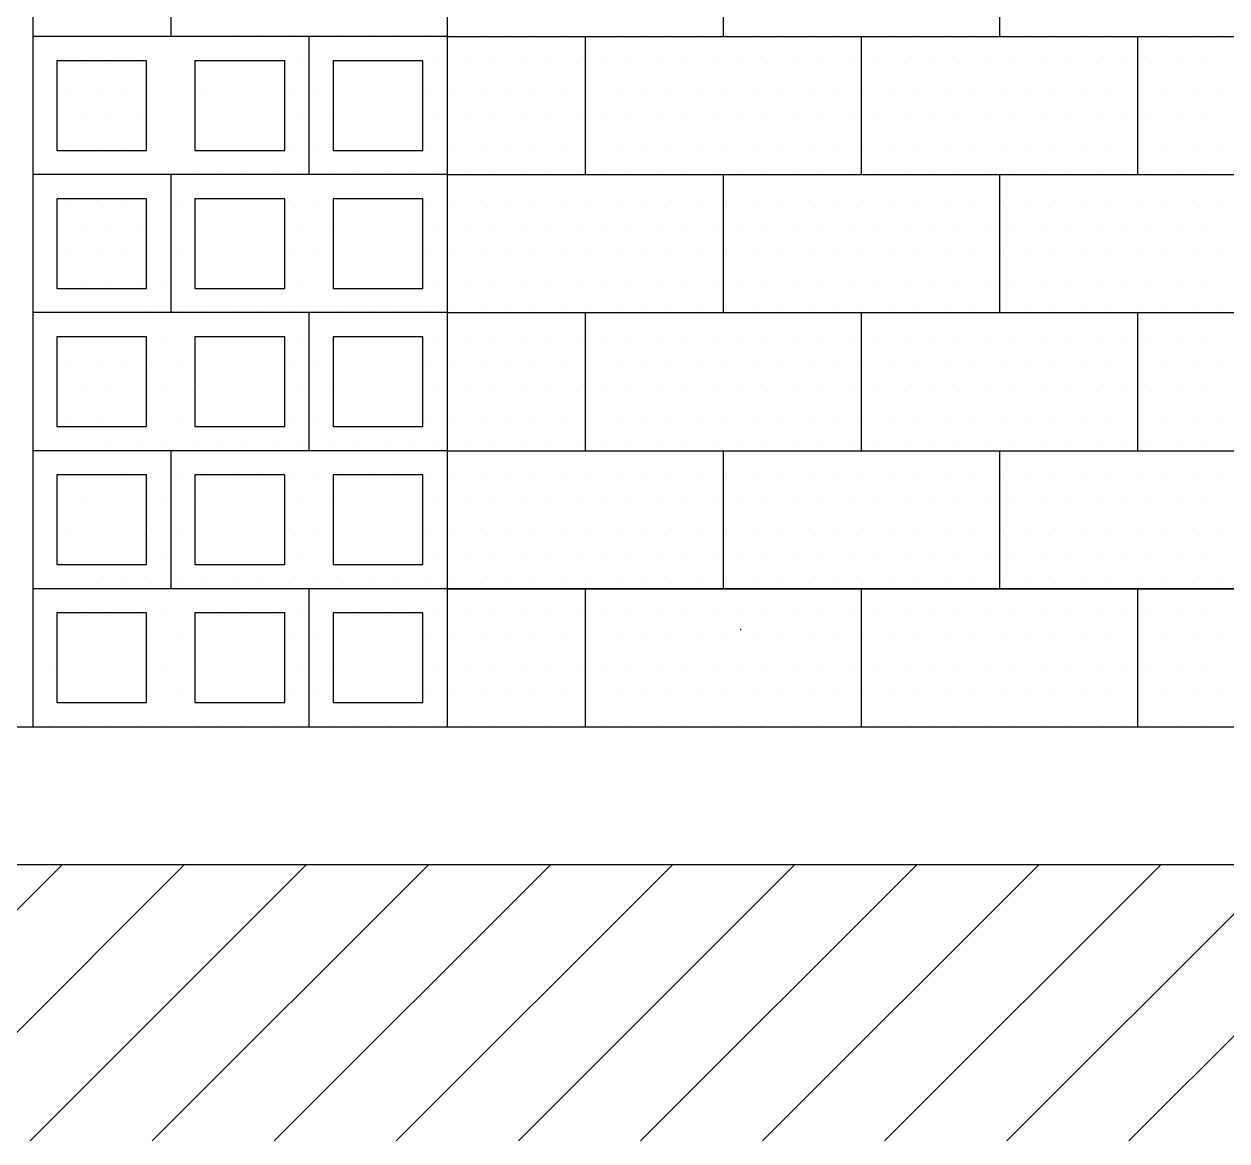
# Model space of a CAD drawing. Header units: metres. Extents: x 60.2 to 106, y 8.7 to 62.9.
# Drawn here: x 77.119 to 78.861, y 59.307 to 60.925 of the extents above; entities that cross this region are included whole.
import ezdxf

# ---------------------------------------------------------------- set-up
doc = ezdxf.new("R2010")
doc.units = ezdxf.units.M
doc.header["$LTSCALE"] = 5
doc.header["$MEASUREMENT"] = 0
doc.layers.get('0').update_dxf_attribs({"color": 30})
for name, color, linetype, lineweight in [('A-ANNO-NOTE', 7, 'Continuous', 35), ('A-ANNO-SCRN', 30, 'Continuous', 9), ('A-ELEV-MBE1', 7, 'Continuous', 25), ('A-ELEV-PATT', 8, 'Continuous', 18), ('A-WALL-FULL-EXTR', 7, 'Continuous', 35)]:
    doc.layers.add(name, color=color, linetype=linetype, lineweight=lineweight)

# ---------------------------------------------------------------- blocks, each defined once
blk = doc.blocks.new('_Open90')
at = {"color": 0, "linetype": 'ByBlock', "lineweight": -2}
for p, q in [((0, 0), (-1, 0)), ((-0.5, 0.5), (0, 0)), ((0, 0), (-0.5, -0.5))]:
    blk.add_line(p, q, dxfattribs=at)

msp = doc.modelspace()

# ---------------------------------------------------------------- hatches: boundary and pattern name
at = {"layer": 'A-ANNO-SCRN'}
h = msp.add_hatch(dxfattribs=at)
h.set_pattern_fill('ANSI31', color=0)
h.set_pattern_definition([(45, (-23.21072, 10.23377), (-0.08838835, 0.08838835), [])])
h.paths.add_polyline_path([(84.6811, 59.3066), (84.6811, 59.7066), (70.9311, 59.7066), (70.9311, 59.3066)])

# ---------------------------------------------------------------- linework, layer by layer
at = {"layer": 'A-ELEV-MBE1'}
for p, q in [((77.1311, 62.1066), (77.1311, 59.9066)), ((77.7311, 62.1066), (77.7311, 59.9066)), ((77.3311, 61.1066), (77.3311, 60.9066)), ((78.1311, 61.1066), (78.1311, 60.9066)), ((78.5311, 61.1066), (78.5311, 60.9066)), ((77.7311, 60.9066), (77.1311, 60.9066)), ((77.5311, 60.9066), (77.5311, 60.7066)), ((77.7311, 60.9066), (80.5969, 60.9066)), ((77.9311, 60.9066), (77.9311, 60.7066)), ((78.3311, 60.9066), (78.3311, 60.7066)), ((78.7311, 60.9066), (78.7311, 60.7066)), ((77.2961, 60.8716), (77.1661, 60.8716)), ((77.1661, 60.8716), (77.1661, 60.7416)), ((77.2961, 60.7416), (77.2961, 60.8716)), ((77.4961, 60.8716), (77.3661, 60.8716)), ((77.3661, 60.8716), (77.3661, 60.7416)), ((77.4961, 60.7416), (77.4961, 60.8716)), ((77.6961, 60.8716), (77.5661, 60.8716)), ((77.5661, 60.8716), (77.5661, 60.7416)), ((77.6961, 60.7416), (77.6961, 60.8716)), ((77.1661, 60.7416), (77.2961, 60.7416)), ((77.3661, 60.7416), (77.4961, 60.7416)), ((77.5661, 60.7416), (77.6961, 60.7416)), ((77.7311, 60.7066), (77.1311, 60.7066)), ((77.3311, 60.7066), (77.3311, 60.5066)), ((77.7311, 60.7066), (80.5981, 60.7066)), ((78.1311, 60.7066), (78.1311, 60.5066)), ((78.5311, 60.7066), (78.5311, 60.5066)), ((77.2961, 60.6716), (77.1661, 60.6716)), ((77.1661, 60.6716), (77.1661, 60.5416)), ((77.2961, 60.5416), (77.2961, 60.6716)), ((77.4961, 60.6716), (77.3661, 60.6716)), ((77.3661, 60.6716), (77.3661, 60.5416)), ((77.4961, 60.5416), (77.4961, 60.6716)), ((77.6961, 60.6716), (77.5661, 60.6716)), ((77.5661, 60.6716), (77.5661, 60.5416)), ((77.6961, 60.5416), (77.6961, 60.6716)), ((77.1661, 60.5416), (77.2961, 60.5416)), ((77.3661, 60.5416), (77.4961, 60.5416)), ((77.5661, 60.5416), (77.6961, 60.5416)), ((77.7311, 60.5066), (77.1311, 60.5066)), ((77.5311, 60.5066), (77.5311, 60.3066)), ((77.7311, 60.5066), (80.5981, 60.5066)), ((77.9311, 60.5066), (77.9311, 60.3066)), ((78.3311, 60.5066), (78.3311, 60.3066)), ((78.7311, 60.5066), (78.7311, 60.3066)), ((77.2961, 60.4716), (77.1661, 60.4716)), ((77.1661, 60.4716), (77.1661, 60.3416)), ((77.2961, 60.3416), (77.2961, 60.4716)), ((77.4961, 60.4716), (77.3661, 60.4716)), ((77.3661, 60.4716), (77.3661, 60.3416)), ((77.4961, 60.3416), (77.4961, 60.4716)), ((77.6961, 60.4716), (77.5661, 60.4716)), ((77.5661, 60.4716), (77.5661, 60.3416)), ((77.6961, 60.3416), (77.6961, 60.4716)), ((77.1661, 60.3416), (77.2961, 60.3416)), ((77.3661, 60.3416), (77.4961, 60.3416)), ((77.5661, 60.3416), (77.6961, 60.3416)), ((77.7311, 60.3066), (77.1311, 60.3066)), ((77.3311, 60.3066), (77.3311, 60.1066)), ((77.7311, 60.3066), (80.5981, 60.3066)), ((78.1311, 60.3066), (78.1311, 60.1066)), ((78.5311, 60.3066), (78.5311, 60.1066)), ((77.2961, 60.2716), (77.1661, 60.2716)), ((77.1661, 60.2716), (77.1661, 60.1416)), ((77.2961, 60.1416), (77.2961, 60.2716)), ((77.4961, 60.2716), (77.3661, 60.2716)), ((77.3661, 60.2716), (77.3661, 60.1416)), ((77.4961, 60.1416), (77.4961, 60.2716)), ((77.6961, 60.2716), (77.5661, 60.2716)), ((77.5661, 60.2716), (77.5661, 60.1416)), ((77.6961, 60.1416), (77.6961, 60.2716)), ((77.1661, 60.1416), (77.2961, 60.1416)), ((77.3661, 60.1416), (77.4961, 60.1416)), ((77.5661, 60.1416), (77.6961, 60.1416)), ((77.7311, 60.1066), (77.1311, 60.1066)), ((77.5311, 60.1066), (77.5311, 59.9066)), ((77.9311, 60.1066), (77.9311, 59.9066)), ((78.3311, 60.1066), (78.3311, 59.9066)), ((78.7311, 60.1066), (78.7311, 59.9066)), ((77.2961, 60.0716), (77.1661, 60.0716)), ((77.1661, 60.0716), (77.1661, 59.9416)), ((77.2961, 59.9416), (77.2961, 60.0716)), ((77.4961, 60.0716), (77.3661, 60.0716)), ((77.3661, 60.0716), (77.3661, 59.9416)), ((77.4961, 59.9416), (77.4961, 60.0716)), ((77.6961, 60.0716), (77.5661, 60.0716)), ((77.5661, 60.0716), (77.5661, 59.9416)), ((77.6961, 59.9416), (77.6961, 60.0716)), ((77.1661, 59.9416), (77.2961, 59.9416)), ((77.3661, 59.9416), (77.4961, 59.9416)), ((77.5661, 59.9416), (77.6961, 59.9416)), ((72.9311, 59.9066), (79.3311, 59.9066)), ((84.6811, 59.7066), (70.9311, 59.7066))]:
    msp.add_line(p, q, dxfattribs=at)
at = {"layer": 'A-ELEV-PATT', "linetype": 'Continuous'}
for p, q in [((77.4219, 60.9079), (77.4219, 60.9079)), ((77.4616, 60.9079), (77.4616, 60.9079)), ((77.5013, 60.9079), (77.5013, 60.9079)), ((77.5409, 60.9079), (77.5409, 60.9079)), ((77.5806, 60.9079), (77.5806, 60.9079)), ((77.6203, 60.9079), (77.6203, 60.9079)), ((77.66, 60.9079), (77.66, 60.9079)), ((77.6997, 60.9079), (77.6997, 60.9079)), ((77.7394, 60.9079), (77.7394, 60.9079)), ((77.7791, 60.9079), (77.7791, 60.9079)), ((77.8188, 60.9079), (77.8188, 60.9079)), ((77.8584, 60.9079), (77.8584, 60.9079)), ((77.8981, 60.9079), (77.8981, 60.9079)), ((77.9378, 60.9079), (77.9378, 60.9079)), ((77.9775, 60.9079), (77.9775, 60.9079)), ((78.0172, 60.9079), (78.0172, 60.9079)), ((78.0569, 60.9079), (78.0569, 60.9079)), ((78.0966, 60.9079), (78.0966, 60.9079)), ((78.1363, 60.9079), (78.1363, 60.9079)), ((78.1759, 60.9079), (78.1759, 60.9079)), ((78.2156, 60.9079), (78.2156, 60.9079)), ((78.2553, 60.9079), (78.2553, 60.9079)), ((78.295, 60.9079), (78.295, 60.9079)), ((78.3347, 60.9079), (78.3347, 60.9079)), ((78.3744, 60.9079), (78.3744, 60.9079)), ((78.4141, 60.9079), (78.4141, 60.9079)), ((78.4538, 60.9079), (78.4538, 60.9079)), ((78.4934, 60.9079), (78.4934, 60.9079)), ((78.5331, 60.9079), (78.5331, 60.9079)), ((78.5728, 60.9079), (78.5728, 60.9079)), ((78.6125, 60.9079), (78.6125, 60.9079)), ((78.6522, 60.9079), (78.6522, 60.9079)), ((78.6919, 60.9079), (78.6919, 60.9079)), ((78.7316, 60.9079), (78.7316, 60.9079)), ((78.7713, 60.9079), (78.7713, 60.9079)), ((78.8109, 60.9079), (78.8109, 60.9079)), ((78.8506, 60.9079), (78.8506, 60.9079)), ((77.2036, 60.8682), (77.2036, 60.8682)), ((77.2433, 60.8682), (77.2433, 60.8682)), ((77.283, 60.8682), (77.283, 60.8682)), ((77.5211, 60.8682), (77.5211, 60.8682)), ((77.5608, 60.8682), (77.5608, 60.8682)), ((77.7195, 60.8682), (77.7195, 60.8682)), ((77.7592, 60.8682), (77.7592, 60.8682)), ((77.7989, 60.8682), (77.7989, 60.8682)), ((77.8386, 60.8682), (77.8386, 60.8682)), ((77.8783, 60.8682), (77.8783, 60.8682)), ((77.918, 60.8682), (77.918, 60.8682)), ((77.9577, 60.8682), (77.9577, 60.8682)), ((77.9974, 60.8682), (77.9974, 60.8682)), ((78.037, 60.8682), (78.037, 60.8682)), ((78.0767, 60.8682), (78.0767, 60.8682)), ((78.1164, 60.8682), (78.1164, 60.8682)), ((78.1561, 60.8682), (78.1561, 60.8682)), ((78.1958, 60.8682), (78.1958, 60.8682)), ((78.2355, 60.8682), (78.2355, 60.8682)), ((78.2752, 60.8682), (78.2752, 60.8682)), ((78.3149, 60.8682), (78.3149, 60.8682)), ((78.3545, 60.8682), (78.3545, 60.8682)), ((78.3942, 60.8682), (78.3942, 60.8682)), ((78.4339, 60.8682), (78.4339, 60.8682)), ((78.4736, 60.8682), (78.4736, 60.8682)), ((78.5133, 60.8682), (78.5133, 60.8682)), ((78.553, 60.8682), (78.553, 60.8682)), ((78.5927, 60.8682), (78.5927, 60.8682)), ((78.6324, 60.8682), (78.6324, 60.8682)), ((78.672, 60.8682), (78.672, 60.8682)), ((78.7117, 60.8682), (78.7117, 60.8682)), ((78.7514, 60.8682), (78.7514, 60.8682)), ((78.7911, 60.8682), (78.7911, 60.8682)), ((78.8308, 60.8682), (78.8308, 60.8682)), ((77.1838, 60.8285), (77.1838, 60.8285)), ((77.2234, 60.8285), (77.2234, 60.8285)), ((77.2631, 60.8285), (77.2631, 60.8285)), ((77.3822, 60.8285), (77.3822, 60.8285)), ((77.5013, 60.8285), (77.5013, 60.8285)), ((77.5409, 60.8285), (77.5409, 60.8285)), ((77.6997, 60.8285), (77.6997, 60.8285)), ((77.7394, 60.8285), (77.7394, 60.8285)), ((77.7791, 60.8285), (77.7791, 60.8285)), ((77.8188, 60.8285), (77.8188, 60.8285)), ((77.8584, 60.8285), (77.8584, 60.8285)), ((77.8981, 60.8285), (77.8981, 60.8285)), ((77.9378, 60.8285), (77.9378, 60.8285)), ((77.9775, 60.8285), (77.9775, 60.8285)), ((78.0172, 60.8285), (78.0172, 60.8285)), ((78.0569, 60.8285), (78.0569, 60.8285)), ((78.0966, 60.8285), (78.0966, 60.8285)), ((78.1363, 60.8285), (78.1363, 60.8285)), ((78.1759, 60.8285), (78.1759, 60.8285)), ((78.2156, 60.8285), (78.2156, 60.8285)), ((78.2553, 60.8285), (78.2553, 60.8285)), ((78.295, 60.8285), (78.295, 60.8285)), ((78.3347, 60.8285), (78.3347, 60.8285)), ((78.3744, 60.8285), (78.3744, 60.8285)), ((78.4141, 60.8285), (78.4141, 60.8285)), ((78.4538, 60.8285), (78.4538, 60.8285)), ((78.4934, 60.8285), (78.4934, 60.8285)), ((78.5331, 60.8285), (78.5331, 60.8285)), ((78.5728, 60.8285), (78.5728, 60.8285)), ((78.6125, 60.8285), (78.6125, 60.8285)), ((78.6522, 60.8285), (78.6522, 60.8285)), ((78.6919, 60.8285), (78.6919, 60.8285)), ((78.7316, 60.8285), (78.7316, 60.8285)), ((78.7713, 60.8285), (78.7713, 60.8285)), ((78.8109, 60.8285), (78.8109, 60.8285)), ((78.8506, 60.8285), (78.8506, 60.8285)), ((77.2036, 60.7888), (77.2036, 60.7888)), ((77.2433, 60.7888), (77.2433, 60.7888)), ((77.283, 60.7888), (77.283, 60.7888)), ((77.5211, 60.7888), (77.5211, 60.7888)), ((77.5608, 60.7888), (77.5608, 60.7888)), ((77.7195, 60.7888), (77.7195, 60.7888)), ((77.7592, 60.7888), (77.7592, 60.7888)), ((77.7989, 60.7888), (77.7989, 60.7888)), ((77.8386, 60.7888), (77.8386, 60.7888)), ((77.8783, 60.7888), (77.8783, 60.7888)), ((77.918, 60.7888), (77.918, 60.7888)), ((77.9577, 60.7888), (77.9577, 60.7888)), ((77.9974, 60.7888), (77.9974, 60.7888)), ((78.037, 60.7888), (78.037, 60.7888)), ((78.0767, 60.7888), (78.0767, 60.7888)), ((78.1164, 60.7888), (78.1164, 60.7888)), ((78.1561, 60.7888), (78.1561, 60.7888)), ((78.1958, 60.7888), (78.1958, 60.7888)), ((78.2355, 60.7888), (78.2355, 60.7888)), ((78.2752, 60.7888), (78.2752, 60.7888)), ((78.3149, 60.7888), (78.3149, 60.7888)), ((78.3545, 60.7888), (78.3545, 60.7888)), ((78.3942, 60.7888), (78.3942, 60.7888)), ((78.4339, 60.7888), (78.4339, 60.7888)), ((78.4736, 60.7888), (78.4736, 60.7888)), ((78.5133, 60.7888), (78.5133, 60.7888)), ((78.553, 60.7888), (78.553, 60.7888)), ((78.5927, 60.7888), (78.5927, 60.7888)), ((78.6324, 60.7888), (78.6324, 60.7888)), ((78.672, 60.7888), (78.672, 60.7888)), ((78.7117, 60.7888), (78.7117, 60.7888)), ((78.7514, 60.7888), (78.7514, 60.7888)), ((78.7911, 60.7888), (78.7911, 60.7888)), ((78.8308, 60.7888), (78.8308, 60.7888)), ((77.1838, 60.7491), (77.1838, 60.7491)), ((77.2234, 60.7491), (77.2234, 60.7491)), ((77.2631, 60.7491), (77.2631, 60.7491)), ((77.5013, 60.7491), (77.5013, 60.7491)), ((77.5409, 60.7491), (77.5409, 60.7491)), ((77.6997, 60.7491), (77.6997, 60.7491)), ((77.7394, 60.7491), (77.7394, 60.7491)), ((77.7791, 60.7491), (77.7791, 60.7491)), ((77.8188, 60.7491), (77.8188, 60.7491)), ((77.8584, 60.7491), (77.8584, 60.7491)), ((77.8981, 60.7491), (77.8981, 60.7491)), ((77.9378, 60.7491), (77.9378, 60.7491)), ((77.9775, 60.7491), (77.9775, 60.7491)), ((78.0172, 60.7491), (78.0172, 60.7491)), ((78.0569, 60.7491), (78.0569, 60.7491)), ((78.0966, 60.7491), (78.0966, 60.7491)), ((78.1363, 60.7491), (78.1363, 60.7491)), ((78.1759, 60.7491), (78.1759, 60.7491)), ((78.2156, 60.7491), (78.2156, 60.7491)), ((78.2553, 60.7491), (78.2553, 60.7491)), ((78.295, 60.7491), (78.295, 60.7491)), ((78.3347, 60.7491), (78.3347, 60.7491)), ((78.3744, 60.7491), (78.3744, 60.7491)), ((78.4141, 60.7491), (78.4141, 60.7491)), ((78.4538, 60.7491), (78.4538, 60.7491)), ((78.4934, 60.7491), (78.4934, 60.7491)), ((78.5331, 60.7491), (78.5331, 60.7491)), ((78.5728, 60.7491), (78.5728, 60.7491)), ((78.6125, 60.7491), (78.6125, 60.7491)), ((78.6522, 60.7491), (78.6522, 60.7491)), ((78.6919, 60.7491), (78.6919, 60.7491)), ((78.7316, 60.7491), (78.7316, 60.7491)), ((78.7713, 60.7491), (78.7713, 60.7491)), ((78.8109, 60.7491), (78.8109, 60.7491)), ((78.8506, 60.7491), (78.8506, 60.7491)), ((77.3624, 60.7094), (77.3624, 60.7094)), ((77.402, 60.7094), (77.402, 60.7094)), ((77.4417, 60.7094), (77.4417, 60.7094)), ((77.4814, 60.7094), (77.4814, 60.7094)), ((77.5211, 60.7094), (77.5211, 60.7094)), ((77.5608, 60.7094), (77.5608, 60.7094)), ((77.6005, 60.7094), (77.6005, 60.7094)), ((77.6402, 60.7094), (77.6402, 60.7094)), ((77.6799, 60.7094), (77.6799, 60.7094)), ((77.7195, 60.7094), (77.7195, 60.7094)), ((77.7592, 60.7094), (77.7592, 60.7094)), ((77.7989, 60.7094), (77.7989, 60.7094)), ((77.8386, 60.7094), (77.8386, 60.7094)), ((77.8783, 60.7094), (77.8783, 60.7094)), ((77.918, 60.7094), (77.918, 60.7094)), ((77.9577, 60.7094), (77.9577, 60.7094)), ((77.9974, 60.7094), (77.9974, 60.7094)), ((78.037, 60.7094), (78.037, 60.7094)), ((78.0767, 60.7094), (78.0767, 60.7094)), ((78.1164, 60.7094), (78.1164, 60.7094)), ((78.1561, 60.7094), (78.1561, 60.7094)), ((78.1958, 60.7094), (78.1958, 60.7094)), ((78.2355, 60.7094), (78.2355, 60.7094)), ((78.2752, 60.7094), (78.2752, 60.7094)), ((78.3149, 60.7094), (78.3149, 60.7094)), ((78.3545, 60.7094), (78.3545, 60.7094)), ((78.3942, 60.7094), (78.3942, 60.7094)), ((78.4339, 60.7094), (78.4339, 60.7094)), ((78.4736, 60.7094), (78.4736, 60.7094)), ((78.5133, 60.7094), (78.5133, 60.7094)), ((78.553, 60.7094), (78.553, 60.7094)), ((78.5927, 60.7094), (78.5927, 60.7094)), ((78.6324, 60.7094), (78.6324, 60.7094)), ((78.672, 60.7094), (78.672, 60.7094)), ((78.7117, 60.7094), (78.7117, 60.7094)), ((78.7514, 60.7094), (78.7514, 60.7094)), ((78.7911, 60.7094), (78.7911, 60.7094)), ((78.8308, 60.7094), (78.8308, 60.7094)), ((77.1838, 60.6697), (77.1838, 60.6697)), ((77.2234, 60.6697), (77.2234, 60.6697)), ((77.2631, 60.6697), (77.2631, 60.6697)), ((77.3425, 60.6697), (77.3425, 60.6697)), ((77.5013, 60.6697), (77.5013, 60.6697)), ((77.5409, 60.6697), (77.5409, 60.6697)), ((77.6997, 60.6697), (77.6997, 60.6697)), ((77.7394, 60.6697), (77.7394, 60.6697)), ((77.7791, 60.6697), (77.7791, 60.6697)), ((77.8188, 60.6697), (77.8188, 60.6697)), ((77.8584, 60.6697), (77.8584, 60.6697)), ((77.8981, 60.6697), (77.8981, 60.6697)), ((77.9378, 60.6697), (77.9378, 60.6697)), ((77.9775, 60.6697), (77.9775, 60.6697)), ((78.0172, 60.6697), (78.0172, 60.6697)), ((78.0569, 60.6697), (78.0569, 60.6697)), ((78.0966, 60.6697), (78.0966, 60.6697)), ((78.1363, 60.6697), (78.1363, 60.6697)), ((78.1759, 60.6697), (78.1759, 60.6697)), ((78.2156, 60.6697), (78.2156, 60.6697)), ((78.2553, 60.6697), (78.2553, 60.6697)), ((78.295, 60.6697), (78.295, 60.6697)), ((78.3347, 60.6697), (78.3347, 60.6697)), ((78.3744, 60.6697), (78.3744, 60.6697)), ((78.4141, 60.6697), (78.4141, 60.6697)), ((78.4538, 60.6697), (78.4538, 60.6697)), ((78.4934, 60.6697), (78.4934, 60.6697)), ((78.5331, 60.6697), (78.5331, 60.6697)), ((78.5728, 60.6697), (78.5728, 60.6697)), ((78.6125, 60.6697), (78.6125, 60.6697)), ((78.6522, 60.6697), (78.6522, 60.6697)), ((78.6919, 60.6697), (78.6919, 60.6697)), ((78.7316, 60.6697), (78.7316, 60.6697)), ((78.7713, 60.6697), (78.7713, 60.6697)), ((78.8109, 60.6697), (78.8109, 60.6697)), ((78.8506, 60.6697), (78.8506, 60.6697)), ((77.2036, 60.63), (77.2036, 60.63)), ((77.2433, 60.63), (77.2433, 60.63)), ((77.283, 60.63), (77.283, 60.63)), ((77.3624, 60.63), (77.3624, 60.63)), ((77.5211, 60.63), (77.5211, 60.63)), ((77.5608, 60.63), (77.5608, 60.63)), ((77.7195, 60.63), (77.7195, 60.63)), ((77.7592, 60.63), (77.7592, 60.63)), ((77.7989, 60.63), (77.7989, 60.63)), ((77.8386, 60.63), (77.8386, 60.63)), ((77.8783, 60.63), (77.8783, 60.63)), ((77.918, 60.63), (77.918, 60.63)), ((77.9577, 60.63), (77.9577, 60.63)), ((77.9974, 60.63), (77.9974, 60.63)), ((78.037, 60.63), (78.037, 60.63)), ((78.0767, 60.63), (78.0767, 60.63)), ((78.1164, 60.63), (78.1164, 60.63)), ((78.1561, 60.63), (78.1561, 60.63)), ((78.1958, 60.63), (78.1958, 60.63)), ((78.2355, 60.63), (78.2355, 60.63)), ((78.2752, 60.63), (78.2752, 60.63)), ((78.3149, 60.63), (78.3149, 60.63)), ((78.3545, 60.63), (78.3545, 60.63)), ((78.3942, 60.63), (78.3942, 60.63)), ((78.4339, 60.63), (78.4339, 60.63)), ((78.4736, 60.63), (78.4736, 60.63)), ((78.5133, 60.63), (78.5133, 60.63)), ((78.553, 60.63), (78.553, 60.63)), ((78.5927, 60.63), (78.5927, 60.63)), ((78.6324, 60.63), (78.6324, 60.63)), ((78.672, 60.63), (78.672, 60.63)), ((78.7117, 60.63), (78.7117, 60.63)), ((78.7514, 60.63), (78.7514, 60.63)), ((78.7911, 60.63), (78.7911, 60.63)), ((78.8308, 60.63), (78.8308, 60.63)), ((77.1838, 60.5904), (77.1838, 60.5904)), ((77.2234, 60.5904), (77.2234, 60.5904)), ((77.2631, 60.5904), (77.2631, 60.5904)), ((77.3425, 60.5904), (77.3425, 60.5904)), ((77.5013, 60.5904), (77.5013, 60.5904)), ((77.5409, 60.5904), (77.5409, 60.5904)), ((77.6997, 60.5904), (77.6997, 60.5904)), ((77.7394, 60.5904), (77.7394, 60.5904)), ((77.7791, 60.5904), (77.7791, 60.5904)), ((77.8188, 60.5904), (77.8188, 60.5904)), ((77.8584, 60.5904), (77.8584, 60.5904)), ((77.8981, 60.5904), (77.8981, 60.5904)), ((77.9378, 60.5904), (77.9378, 60.5904)), ((77.9775, 60.5904), (77.9775, 60.5904)), ((78.0172, 60.5904), (78.0172, 60.5904)), ((78.0569, 60.5904), (78.0569, 60.5904)), ((78.0966, 60.5904), (78.0966, 60.5904)), ((78.1363, 60.5904), (78.1363, 60.5904)), ((78.1759, 60.5904), (78.1759, 60.5904)), ((78.2156, 60.5904), (78.2156, 60.5904)), ((78.2553, 60.5904), (78.2553, 60.5904)), ((78.295, 60.5904), (78.295, 60.5904)), ((78.3347, 60.5904), (78.3347, 60.5904)), ((78.3744, 60.5904), (78.3744, 60.5904)), ((78.4141, 60.5904), (78.4141, 60.5904)), ((78.4538, 60.5904), (78.4538, 60.5904)), ((78.4934, 60.5904), (78.4934, 60.5904)), ((78.5331, 60.5904), (78.5331, 60.5904)), ((78.5728, 60.5904), (78.5728, 60.5904)), ((78.6125, 60.5904), (78.6125, 60.5904)), ((78.6522, 60.5904), (78.6522, 60.5904)), ((78.6919, 60.5904), (78.6919, 60.5904)), ((78.7316, 60.5904), (78.7316, 60.5904)), ((78.7713, 60.5904), (78.7713, 60.5904)), ((78.8109, 60.5904), (78.8109, 60.5904)), ((78.8506, 60.5904), (78.8506, 60.5904)), ((77.2036, 60.5507), (77.2036, 60.5507)), ((77.2433, 60.5507), (77.2433, 60.5507)), ((77.283, 60.5507), (77.283, 60.5507)), ((77.3227, 60.5507), (77.3227, 60.5507)), ((77.3624, 60.5507), (77.3624, 60.5507)), ((77.5211, 60.5507), (77.5211, 60.5507)), ((77.5608, 60.5507), (77.5608, 60.5507)), ((77.7195, 60.5507), (77.7195, 60.5507)), ((77.7592, 60.5507), (77.7592, 60.5507)), ((77.7989, 60.5507), (77.7989, 60.5507)), ((77.8386, 60.5507), (77.8386, 60.5507)), ((77.8783, 60.5507), (77.8783, 60.5507)), ((77.918, 60.5507), (77.918, 60.5507)), ((77.9577, 60.5507), (77.9577, 60.5507)), ((77.9974, 60.5507), (77.9974, 60.5507)), ((78.037, 60.5507), (78.037, 60.5507)), ((78.0767, 60.5507), (78.0767, 60.5507)), ((78.1164, 60.5507), (78.1164, 60.5507)), ((78.1561, 60.5507), (78.1561, 60.5507)), ((78.1958, 60.5507), (78.1958, 60.5507)), ((78.2355, 60.5507), (78.2355, 60.5507)), ((78.2752, 60.5507), (78.2752, 60.5507)), ((78.3149, 60.5507), (78.3149, 60.5507)), ((78.3545, 60.5507), (78.3545, 60.5507)), ((78.3942, 60.5507), (78.3942, 60.5507)), ((78.4339, 60.5507), (78.4339, 60.5507)), ((78.4736, 60.5507), (78.4736, 60.5507)), ((78.5133, 60.5507), (78.5133, 60.5507)), ((78.553, 60.5507), (78.553, 60.5507)), ((78.5927, 60.5507), (78.5927, 60.5507)), ((78.6324, 60.5507), (78.6324, 60.5507)), ((78.672, 60.5507), (78.672, 60.5507)), ((78.7117, 60.5507), (78.7117, 60.5507)), ((78.7514, 60.5507), (78.7514, 60.5507)), ((78.7911, 60.5507), (78.7911, 60.5507)), ((78.8308, 60.5507), (78.8308, 60.5507)), ((77.3028, 60.511), (77.3028, 60.511)), ((77.3425, 60.511), (77.3425, 60.511)), ((77.3822, 60.511), (77.3822, 60.511)), ((77.4219, 60.511), (77.4219, 60.511)), ((77.4616, 60.511), (77.4616, 60.511)), ((77.5013, 60.511), (77.5013, 60.511)), ((77.5409, 60.511), (77.5409, 60.511)), ((77.5806, 60.511), (77.5806, 60.511)), ((77.6203, 60.511), (77.6203, 60.511)), ((77.66, 60.511), (77.66, 60.511)), ((77.6997, 60.511), (77.6997, 60.511)), ((77.7394, 60.511), (77.7394, 60.511)), ((77.7791, 60.511), (77.7791, 60.511)), ((77.8188, 60.511), (77.8188, 60.511)), ((77.8584, 60.511), (77.8584, 60.511)), ((77.8981, 60.511), (77.8981, 60.511)), ((77.9378, 60.511), (77.9378, 60.511)), ((77.9775, 60.511), (77.9775, 60.511)), ((78.0172, 60.511), (78.0172, 60.511)), ((78.0569, 60.511), (78.0569, 60.511)), ((78.0966, 60.511), (78.0966, 60.511)), ((78.1363, 60.511), (78.1363, 60.511)), ((78.1759, 60.511), (78.1759, 60.511)), ((78.2156, 60.511), (78.2156, 60.511)), ((78.2553, 60.511), (78.2553, 60.511)), ((78.295, 60.511), (78.295, 60.511)), ((78.3347, 60.511), (78.3347, 60.511)), ((78.3744, 60.511), (78.3744, 60.511)), ((78.4141, 60.511), (78.4141, 60.511)), ((78.4538, 60.511), (78.4538, 60.511)), ((78.4934, 60.511), (78.4934, 60.511)), ((78.5331, 60.511), (78.5331, 60.511)), ((78.5728, 60.511), (78.5728, 60.511)), ((78.6125, 60.511), (78.6125, 60.511)), ((78.6522, 60.511), (78.6522, 60.511)), ((78.6919, 60.511), (78.6919, 60.511)), ((78.7316, 60.511), (78.7316, 60.511)), ((78.7713, 60.511), (78.7713, 60.511)), ((78.8109, 60.511), (78.8109, 60.511)), ((78.8506, 60.511), (78.8506, 60.511)), ((77.2036, 60.4713), (77.2036, 60.4713)), ((77.2433, 60.4713), (77.2433, 60.4713)), ((77.283, 60.4713), (77.283, 60.4713)), ((77.3227, 60.4713), (77.3227, 60.4713)), ((77.3624, 60.4713), (77.3624, 60.4713)), ((77.5211, 60.4713), (77.5211, 60.4713)), ((77.5608, 60.4713), (77.5608, 60.4713)), ((77.7195, 60.4713), (77.7195, 60.4713)), ((77.7592, 60.4713), (77.7592, 60.4713)), ((77.7989, 60.4713), (77.7989, 60.4713)), ((77.8386, 60.4713), (77.8386, 60.4713)), ((77.8783, 60.4713), (77.8783, 60.4713)), ((77.918, 60.4713), (77.918, 60.4713)), ((77.9577, 60.4713), (77.9577, 60.4713)), ((77.9974, 60.4713), (77.9974, 60.4713)), ((78.037, 60.4713), (78.037, 60.4713)), ((78.0767, 60.4713), (78.0767, 60.4713)), ((78.1164, 60.4713), (78.1164, 60.4713)), ((78.1561, 60.4713), (78.1561, 60.4713)), ((78.1958, 60.4713), (78.1958, 60.4713)), ((78.2355, 60.4713), (78.2355, 60.4713)), ((78.2752, 60.4713), (78.2752, 60.4713)), ((78.3149, 60.4713), (78.3149, 60.4713)), ((78.3545, 60.4713), (78.3545, 60.4713)), ((78.3942, 60.4713), (78.3942, 60.4713)), ((78.4339, 60.4713), (78.4339, 60.4713)), ((78.4736, 60.4713), (78.4736, 60.4713)), ((78.5133, 60.4713), (78.5133, 60.4713)), ((78.553, 60.4713), (78.553, 60.4713)), ((78.5927, 60.4713), (78.5927, 60.4713)), ((78.6324, 60.4713), (78.6324, 60.4713)), ((78.672, 60.4713), (78.672, 60.4713)), ((78.7117, 60.4713), (78.7117, 60.4713)), ((78.7514, 60.4713), (78.7514, 60.4713)), ((78.7911, 60.4713), (78.7911, 60.4713)), ((78.8308, 60.4713), (78.8308, 60.4713)), ((77.1838, 60.4316), (77.1838, 60.4316)), ((77.2234, 60.4316), (77.2234, 60.4316)), ((77.2631, 60.4316), (77.2631, 60.4316)), ((77.3028, 60.4316), (77.3028, 60.4316)), ((77.3425, 60.4316), (77.3425, 60.4316)), ((77.5013, 60.4316), (77.5013, 60.4316)), ((77.5409, 60.4316), (77.5409, 60.4316)), ((77.6997, 60.4316), (77.6997, 60.4316)), ((77.7394, 60.4316), (77.7394, 60.4316)), ((77.7791, 60.4316), (77.7791, 60.4316)), ((77.8188, 60.4316), (77.8188, 60.4316)), ((77.8584, 60.4316), (77.8584, 60.4316)), ((77.8981, 60.4316), (77.8981, 60.4316)), ((77.9378, 60.4316), (77.9378, 60.4316)), ((77.9775, 60.4316), (77.9775, 60.4316)), ((78.0172, 60.4316), (78.0172, 60.4316)), ((78.0569, 60.4316), (78.0569, 60.4316)), ((78.0966, 60.4316), (78.0966, 60.4316)), ((78.1363, 60.4316), (78.1363, 60.4316)), ((78.1759, 60.4316), (78.1759, 60.4316)), ((78.2156, 60.4316), (78.2156, 60.4316)), ((78.2553, 60.4316), (78.2553, 60.4316)), ((78.295, 60.4316), (78.295, 60.4316)), ((78.3347, 60.4316), (78.3347, 60.4316)), ((78.3744, 60.4316), (78.3744, 60.4316)), ((78.4141, 60.4316), (78.4141, 60.4316)), ((78.4538, 60.4316), (78.4538, 60.4316)), ((78.4934, 60.4316), (78.4934, 60.4316)), ((78.5331, 60.4316), (78.5331, 60.4316)), ((78.5728, 60.4316), (78.5728, 60.4316)), ((78.6125, 60.4316), (78.6125, 60.4316)), ((78.6522, 60.4316), (78.6522, 60.4316)), ((78.6919, 60.4316), (78.6919, 60.4316)), ((78.7316, 60.4316), (78.7316, 60.4316)), ((78.7713, 60.4316), (78.7713, 60.4316)), ((78.8109, 60.4316), (78.8109, 60.4316)), ((78.8506, 60.4316), (78.8506, 60.4316)), ((77.2036, 60.3919), (77.2036, 60.3919)), ((77.2433, 60.3919), (77.2433, 60.3919)), ((77.3227, 60.3919), (77.3227, 60.3919)), ((77.3624, 60.3919), (77.3624, 60.3919)), ((77.5211, 60.3919), (77.5211, 60.3919)), ((77.5608, 60.3919), (77.5608, 60.3919)), ((77.7195, 60.3919), (77.7195, 60.3919)), ((77.7592, 60.3919), (77.7592, 60.3919)), ((77.7989, 60.3919), (77.7989, 60.3919)), ((77.8386, 60.3919), (77.8386, 60.3919)), ((77.8783, 60.3919), (77.8783, 60.3919)), ((77.918, 60.3919), (77.918, 60.3919)), ((77.9577, 60.3919), (77.9577, 60.3919)), ((77.9974, 60.3919), (77.9974, 60.3919)), ((78.037, 60.3919), (78.037, 60.3919)), ((78.0767, 60.3919), (78.0767, 60.3919)), ((78.1164, 60.3919), (78.1164, 60.3919)), ((78.1561, 60.3919), (78.1561, 60.3919)), ((78.1958, 60.3919), (78.1958, 60.3919)), ((78.2355, 60.3919), (78.2355, 60.3919)), ((78.2752, 60.3919), (78.2752, 60.3919)), ((78.3149, 60.3919), (78.3149, 60.3919)), ((78.3545, 60.3919), (78.3545, 60.3919)), ((78.3942, 60.3919), (78.3942, 60.3919)), ((78.4339, 60.3919), (78.4339, 60.3919)), ((78.4736, 60.3919), (78.4736, 60.3919)), ((78.5133, 60.3919), (78.5133, 60.3919)), ((78.553, 60.3919), (78.553, 60.3919)), ((78.5927, 60.3919), (78.5927, 60.3919)), ((78.6324, 60.3919), (78.6324, 60.3919)), ((78.672, 60.3919), (78.672, 60.3919)), ((78.7117, 60.3919), (78.7117, 60.3919)), ((78.7514, 60.3919), (78.7514, 60.3919)), ((78.7911, 60.3919), (78.7911, 60.3919)), ((78.8308, 60.3919), (78.8308, 60.3919)), ((77.1838, 60.3522), (77.1838, 60.3522)), ((77.2234, 60.3522), (77.2234, 60.3522)), ((77.3028, 60.3522), (77.3028, 60.3522)), ((77.3425, 60.3522), (77.3425, 60.3522)), ((77.5013, 60.3522), (77.5013, 60.3522)), ((77.5409, 60.3522), (77.5409, 60.3522)), ((77.6997, 60.3522), (77.6997, 60.3522)), ((77.7394, 60.3522), (77.7394, 60.3522)), ((77.7791, 60.3522), (77.7791, 60.3522)), ((77.8188, 60.3522), (77.8188, 60.3522)), ((77.8584, 60.3522), (77.8584, 60.3522)), ((77.8981, 60.3522), (77.8981, 60.3522)), ((77.9378, 60.3522), (77.9378, 60.3522)), ((77.9775, 60.3522), (77.9775, 60.3522)), ((78.0172, 60.3522), (78.0172, 60.3522)), ((78.0569, 60.3522), (78.0569, 60.3522)), ((78.0966, 60.3522), (78.0966, 60.3522)), ((78.1363, 60.3522), (78.1363, 60.3522)), ((78.1759, 60.3522), (78.1759, 60.3522)), ((78.2156, 60.3522), (78.2156, 60.3522)), ((78.2553, 60.3522), (78.2553, 60.3522)), ((78.295, 60.3522), (78.295, 60.3522)), ((78.3347, 60.3522), (78.3347, 60.3522)), ((78.3744, 60.3522), (78.3744, 60.3522)), ((78.4141, 60.3522), (78.4141, 60.3522)), ((78.4538, 60.3522), (78.4538, 60.3522)), ((78.4934, 60.3522), (78.4934, 60.3522)), ((78.5331, 60.3522), (78.5331, 60.3522)), ((78.5728, 60.3522), (78.5728, 60.3522)), ((78.6125, 60.3522), (78.6125, 60.3522)), ((78.6522, 60.3522), (78.6522, 60.3522)), ((78.6919, 60.3522), (78.6919, 60.3522)), ((78.7316, 60.3522), (78.7316, 60.3522)), ((78.7713, 60.3522), (78.7713, 60.3522)), ((78.8109, 60.3522), (78.8109, 60.3522)), ((78.8506, 60.3522), (78.8506, 60.3522)), ((77.2433, 60.3125), (77.2433, 60.3125)), ((77.283, 60.3125), (77.283, 60.3125)), ((77.3227, 60.3125), (77.3227, 60.3125)), ((77.3624, 60.3125), (77.3624, 60.3125)), ((77.402, 60.3125), (77.402, 60.3125)), ((77.4417, 60.3125), (77.4417, 60.3125)), ((77.4814, 60.3125), (77.4814, 60.3125)), ((77.5211, 60.3125), (77.5211, 60.3125)), ((77.5608, 60.3125), (77.5608, 60.3125)), ((77.6005, 60.3125), (77.6005, 60.3125)), ((77.6402, 60.3125), (77.6402, 60.3125)), ((77.6799, 60.3125), (77.6799, 60.3125)), ((77.7195, 60.3125), (77.7195, 60.3125)), ((77.7592, 60.3125), (77.7592, 60.3125)), ((77.7989, 60.3125), (77.7989, 60.3125)), ((77.8386, 60.3125), (77.8386, 60.3125)), ((77.8783, 60.3125), (77.8783, 60.3125)), ((77.918, 60.3125), (77.918, 60.3125)), ((77.9577, 60.3125), (77.9577, 60.3125)), ((77.9974, 60.3125), (77.9974, 60.3125)), ((78.037, 60.3125), (78.037, 60.3125)), ((78.0767, 60.3125), (78.0767, 60.3125)), ((78.1164, 60.3125), (78.1164, 60.3125)), ((78.1561, 60.3125), (78.1561, 60.3125)), ((78.1958, 60.3125), (78.1958, 60.3125)), ((78.2355, 60.3125), (78.2355, 60.3125)), ((78.2752, 60.3125), (78.2752, 60.3125)), ((78.3149, 60.3125), (78.3149, 60.3125)), ((78.3545, 60.3125), (78.3545, 60.3125)), ((78.3942, 60.3125), (78.3942, 60.3125)), ((78.4339, 60.3125), (78.4339, 60.3125)), ((78.4736, 60.3125), (78.4736, 60.3125)), ((78.5133, 60.3125), (78.5133, 60.3125)), ((78.553, 60.3125), (78.553, 60.3125)), ((78.5927, 60.3125), (78.5927, 60.3125)), ((78.6324, 60.3125), (78.6324, 60.3125)), ((78.672, 60.3125), (78.672, 60.3125)), ((78.7117, 60.3125), (78.7117, 60.3125)), ((78.7514, 60.3125), (78.7514, 60.3125)), ((78.7911, 60.3125), (78.7911, 60.3125)), ((78.8308, 60.3125), (78.8308, 60.3125)), ((77.2631, 60.2729), (77.2631, 60.2729)), ((77.3028, 60.2729), (77.3028, 60.2729)), ((77.3425, 60.2729), (77.3425, 60.2729)), ((77.3822, 60.2729), (77.3822, 60.2729)), ((77.4219, 60.2729), (77.4219, 60.2729)), ((77.4616, 60.2729), (77.4616, 60.2729)), ((77.5013, 60.2729), (77.5013, 60.2729)), ((77.5409, 60.2729), (77.5409, 60.2729)), ((77.5806, 60.2729), (77.5806, 60.2729)), ((77.6203, 60.2729), (77.6203, 60.2729)), ((77.66, 60.2729), (77.66, 60.2729)), ((77.6997, 60.2729), (77.6997, 60.2729)), ((77.7394, 60.2729), (77.7394, 60.2729)), ((77.7791, 60.2729), (77.7791, 60.2729)), ((77.8188, 60.2729), (77.8188, 60.2729)), ((77.8584, 60.2729), (77.8584, 60.2729)), ((77.8981, 60.2729), (77.8981, 60.2729)), ((77.9378, 60.2729), (77.9378, 60.2729)), ((77.9775, 60.2729), (77.9775, 60.2729)), ((78.0172, 60.2729), (78.0172, 60.2729)), ((78.0569, 60.2729), (78.0569, 60.2729)), ((78.0966, 60.2729), (78.0966, 60.2729)), ((78.1363, 60.2729), (78.1363, 60.2729)), ((78.1759, 60.2729), (78.1759, 60.2729)), ((78.2156, 60.2729), (78.2156, 60.2729)), ((78.2553, 60.2729), (78.2553, 60.2729)), ((78.295, 60.2729), (78.295, 60.2729)), ((78.3347, 60.2729), (78.3347, 60.2729)), ((78.3744, 60.2729), (78.3744, 60.2729)), ((78.4141, 60.2729), (78.4141, 60.2729)), ((78.4538, 60.2729), (78.4538, 60.2729)), ((78.4934, 60.2729), (78.4934, 60.2729)), ((78.5331, 60.2729), (78.5331, 60.2729)), ((78.5728, 60.2729), (78.5728, 60.2729)), ((78.6125, 60.2729), (78.6125, 60.2729)), ((78.6522, 60.2729), (78.6522, 60.2729)), ((78.6919, 60.2729), (78.6919, 60.2729)), ((78.7316, 60.2729), (78.7316, 60.2729)), ((78.7713, 60.2729), (78.7713, 60.2729)), ((78.8109, 60.2729), (78.8109, 60.2729)), ((78.8506, 60.2729), (78.8506, 60.2729)), ((77.2036, 60.2332), (77.2036, 60.2332)), ((77.3227, 60.2332), (77.3227, 60.2332)), ((77.3624, 60.2332), (77.3624, 60.2332)), ((77.5211, 60.2332), (77.5211, 60.2332)), ((77.5608, 60.2332), (77.5608, 60.2332)), ((77.7195, 60.2332), (77.7195, 60.2332)), ((77.7592, 60.2332), (77.7592, 60.2332)), ((77.7989, 60.2332), (77.7989, 60.2332)), ((77.8386, 60.2332), (77.8386, 60.2332)), ((77.8783, 60.2332), (77.8783, 60.2332)), ((77.918, 60.2332), (77.918, 60.2332)), ((77.9577, 60.2332), (77.9577, 60.2332)), ((77.9974, 60.2332), (77.9974, 60.2332)), ((78.037, 60.2332), (78.037, 60.2332)), ((78.0767, 60.2332), (78.0767, 60.2332)), ((78.1164, 60.2332), (78.1164, 60.2332)), ((78.1561, 60.2332), (78.1561, 60.2332)), ((78.1958, 60.2332), (78.1958, 60.2332)), ((78.2355, 60.2332), (78.2355, 60.2332)), ((78.2752, 60.2332), (78.2752, 60.2332)), ((78.3149, 60.2332), (78.3149, 60.2332)), ((78.3545, 60.2332), (78.3545, 60.2332)), ((78.3942, 60.2332), (78.3942, 60.2332)), ((78.4339, 60.2332), (78.4339, 60.2332)), ((78.4736, 60.2332), (78.4736, 60.2332)), ((78.5133, 60.2332), (78.5133, 60.2332)), ((78.553, 60.2332), (78.553, 60.2332)), ((78.5927, 60.2332), (78.5927, 60.2332)), ((78.6324, 60.2332), (78.6324, 60.2332)), ((78.672, 60.2332), (78.672, 60.2332)), ((78.7117, 60.2332), (78.7117, 60.2332)), ((78.7514, 60.2332), (78.7514, 60.2332)), ((78.7911, 60.2332), (78.7911, 60.2332)), ((78.8308, 60.2332), (78.8308, 60.2332)), ((77.1838, 60.1935), (77.1838, 60.1935)), ((77.3028, 60.1935), (77.3028, 60.1935)), ((77.3425, 60.1935), (77.3425, 60.1935)), ((77.5013, 60.1935), (77.5013, 60.1935)), ((77.5409, 60.1935), (77.5409, 60.1935)), ((77.6997, 60.1935), (77.6997, 60.1935)), ((77.7394, 60.1935), (77.7394, 60.1935)), ((77.7791, 60.1935), (77.7791, 60.1935)), ((77.8188, 60.1935), (77.8188, 60.1935)), ((77.8584, 60.1935), (77.8584, 60.1935)), ((77.8981, 60.1935), (77.8981, 60.1935)), ((77.9378, 60.1935), (77.9378, 60.1935)), ((77.9775, 60.1935), (77.9775, 60.1935)), ((78.0172, 60.1935), (78.0172, 60.1935)), ((78.0569, 60.1935), (78.0569, 60.1935)), ((78.0966, 60.1935), (78.0966, 60.1935)), ((78.1363, 60.1935), (78.1363, 60.1935)), ((78.1759, 60.1935), (78.1759, 60.1935)), ((78.2156, 60.1935), (78.2156, 60.1935)), ((78.2553, 60.1935), (78.2553, 60.1935)), ((78.295, 60.1935), (78.295, 60.1935)), ((78.3347, 60.1935), (78.3347, 60.1935)), ((78.3744, 60.1935), (78.3744, 60.1935)), ((78.4141, 60.1935), (78.4141, 60.1935)), ((78.4538, 60.1935), (78.4538, 60.1935)), ((78.4934, 60.1935), (78.4934, 60.1935)), ((78.5331, 60.1935), (78.5331, 60.1935)), ((78.5728, 60.1935), (78.5728, 60.1935)), ((78.6125, 60.1935), (78.6125, 60.1935)), ((78.6522, 60.1935), (78.6522, 60.1935)), ((78.6919, 60.1935), (78.6919, 60.1935)), ((78.7316, 60.1935), (78.7316, 60.1935)), ((78.7713, 60.1935), (78.7713, 60.1935)), ((78.8109, 60.1935), (78.8109, 60.1935)), ((78.8506, 60.1935), (78.8506, 60.1935)), ((77.3227, 60.1538), (77.3227, 60.1538)), ((77.3624, 60.1538), (77.3624, 60.1538)), ((77.5211, 60.1538), (77.5211, 60.1538)), ((77.5608, 60.1538), (77.5608, 60.1538)), ((77.7195, 60.1538), (77.7195, 60.1538)), ((77.7592, 60.1538), (77.7592, 60.1538)), ((77.7989, 60.1538), (77.7989, 60.1538)), ((77.8386, 60.1538), (77.8386, 60.1538)), ((77.8783, 60.1538), (77.8783, 60.1538)), ((77.918, 60.1538), (77.918, 60.1538)), ((77.9577, 60.1538), (77.9577, 60.1538)), ((77.9974, 60.1538), (77.9974, 60.1538)), ((78.037, 60.1538), (78.037, 60.1538)), ((78.0767, 60.1538), (78.0767, 60.1538)), ((78.1164, 60.1538), (78.1164, 60.1538)), ((78.1561, 60.1538), (78.1561, 60.1538)), ((78.1958, 60.1538), (78.1958, 60.1538)), ((78.2355, 60.1538), (78.2355, 60.1538)), ((78.2752, 60.1538), (78.2752, 60.1538)), ((78.3149, 60.1538), (78.3149, 60.1538)), ((78.3545, 60.1538), (78.3545, 60.1538)), ((78.3942, 60.1538), (78.3942, 60.1538)), ((78.4339, 60.1538), (78.4339, 60.1538)), ((78.4736, 60.1538), (78.4736, 60.1538)), ((78.5133, 60.1538), (78.5133, 60.1538)), ((78.553, 60.1538), (78.553, 60.1538)), ((78.5927, 60.1538), (78.5927, 60.1538)), ((78.6324, 60.1538), (78.6324, 60.1538)), ((78.672, 60.1538), (78.672, 60.1538)), ((78.7117, 60.1538), (78.7117, 60.1538)), ((78.7514, 60.1538), (78.7514, 60.1538)), ((78.7911, 60.1538), (78.7911, 60.1538)), ((78.8308, 60.1538), (78.8308, 60.1538)), ((77.2234, 60.1141), (77.2234, 60.1141)), ((77.2631, 60.1141), (77.2631, 60.1141)), ((77.3028, 60.1141), (77.3028, 60.1141)), ((77.3425, 60.1141), (77.3425, 60.1141)), ((77.3822, 60.1141), (77.3822, 60.1141)), ((77.4219, 60.1141), (77.4219, 60.1141)), ((77.4616, 60.1141), (77.4616, 60.1141)), ((77.5013, 60.1141), (77.5013, 60.1141)), ((77.5409, 60.1141), (77.5409, 60.1141)), ((77.5806, 60.1141), (77.5806, 60.1141)), ((77.6203, 60.1141), (77.6203, 60.1141)), ((77.66, 60.1141), (77.66, 60.1141)), ((77.6997, 60.1141), (77.6997, 60.1141)), ((77.7394, 60.1141), (77.7394, 60.1141)), ((77.7791, 60.1141), (77.7791, 60.1141)), ((77.8188, 60.1141), (77.8188, 60.1141)), ((77.8584, 60.1141), (77.8584, 60.1141)), ((77.8981, 60.1141), (77.8981, 60.1141)), ((77.9378, 60.1141), (77.9378, 60.1141)), ((77.9775, 60.1141), (77.9775, 60.1141)), ((78.0172, 60.1141), (78.0172, 60.1141)), ((78.0569, 60.1141), (78.0569, 60.1141)), ((78.0966, 60.1141), (78.0966, 60.1141)), ((78.1363, 60.1141), (78.1363, 60.1141)), ((78.1759, 60.1141), (78.1759, 60.1141)), ((78.2156, 60.1141), (78.2156, 60.1141)), ((78.2553, 60.1141), (78.2553, 60.1141)), ((78.295, 60.1141), (78.295, 60.1141)), ((78.3347, 60.1141), (78.3347, 60.1141)), ((78.3744, 60.1141), (78.3744, 60.1141)), ((78.4141, 60.1141), (78.4141, 60.1141)), ((78.4538, 60.1141), (78.4538, 60.1141)), ((78.4934, 60.1141), (78.4934, 60.1141)), ((78.5331, 60.1141), (78.5331, 60.1141)), ((78.5728, 60.1141), (78.5728, 60.1141)), ((78.6125, 60.1141), (78.6125, 60.1141)), ((78.6522, 60.1141), (78.6522, 60.1141)), ((78.6919, 60.1141), (78.6919, 60.1141)), ((78.7316, 60.1141), (78.7316, 60.1141)), ((78.7713, 60.1141), (78.7713, 60.1141)), ((78.8109, 60.1141), (78.8109, 60.1141)), ((78.8506, 60.1141), (78.8506, 60.1141)), ((77.2036, 60.0744), (77.2036, 60.0744)), ((77.2433, 60.0744), (77.2433, 60.0744)), ((77.283, 60.0744), (77.283, 60.0744)), ((77.3227, 60.0744), (77.3227, 60.0744)), ((77.3624, 60.0744), (77.3624, 60.0744)), ((77.402, 60.0744), (77.402, 60.0744)), ((77.4417, 60.0744), (77.4417, 60.0744)), ((77.4814, 60.0744), (77.4814, 60.0744)), ((77.5211, 60.0744), (77.5211, 60.0744)), ((77.5608, 60.0744), (77.5608, 60.0744)), ((77.6005, 60.0744), (77.6005, 60.0744)), ((77.6402, 60.0744), (77.6402, 60.0744)), ((77.6799, 60.0744), (77.6799, 60.0744)), ((77.7195, 60.0744), (77.7195, 60.0744)), ((77.7592, 60.0744), (77.7592, 60.0744)), ((77.7989, 60.0744), (77.7989, 60.0744)), ((77.8386, 60.0744), (77.8386, 60.0744)), ((77.8783, 60.0744), (77.8783, 60.0744)), ((77.918, 60.0744), (77.918, 60.0744)), ((77.9577, 60.0744), (77.9577, 60.0744)), ((77.9974, 60.0744), (77.9974, 60.0744)), ((78.037, 60.0744), (78.037, 60.0744)), ((78.0767, 60.0744), (78.0767, 60.0744)), ((78.1164, 60.0744), (78.1164, 60.0744)), ((78.1561, 60.0744), (78.1561, 60.0744)), ((78.1958, 60.0744), (78.1958, 60.0744)), ((78.2355, 60.0744), (78.2355, 60.0744)), ((78.2752, 60.0744), (78.2752, 60.0744)), ((78.3149, 60.0744), (78.3149, 60.0744)), ((78.3545, 60.0744), (78.3545, 60.0744)), ((78.3942, 60.0744), (78.3942, 60.0744)), ((78.4339, 60.0744), (78.4339, 60.0744)), ((78.4736, 60.0744), (78.4736, 60.0744)), ((78.5133, 60.0744), (78.5133, 60.0744)), ((78.553, 60.0744), (78.553, 60.0744)), ((78.5927, 60.0744), (78.5927, 60.0744)), ((78.6324, 60.0744), (78.6324, 60.0744)), ((78.672, 60.0744), (78.672, 60.0744)), ((78.7117, 60.0744), (78.7117, 60.0744)), ((78.7514, 60.0744), (78.7514, 60.0744)), ((78.7911, 60.0744), (78.7911, 60.0744)), ((78.8308, 60.0744), (78.8308, 60.0744)), ((77.3028, 60.0347), (77.3028, 60.0347)), ((77.3425, 60.0347), (77.3425, 60.0347)), ((77.5013, 60.0347), (77.5013, 60.0347)), ((77.5409, 60.0347), (77.5409, 60.0347)), ((77.6997, 60.0347), (77.6997, 60.0347)), ((77.7394, 60.0347), (77.7394, 60.0347)), ((77.7791, 60.0347), (77.7791, 60.0347)), ((77.8188, 60.0347), (77.8188, 60.0347)), ((77.8584, 60.0347), (77.8584, 60.0347)), ((77.8981, 60.0347), (77.8981, 60.0347)), ((77.9378, 60.0347), (77.9378, 60.0347)), ((77.9775, 60.0347), (77.9775, 60.0347)), ((78.0172, 60.0347), (78.0172, 60.0347)), ((78.0569, 60.0347), (78.0569, 60.0347)), ((78.0966, 60.0347), (78.0966, 60.0347)), ((78.1363, 60.0347), (78.1363, 60.0347)), ((78.1759, 60.0347), (78.1759, 60.0347)), ((78.2156, 60.0347), (78.2156, 60.0347)), ((78.2553, 60.0347), (78.2553, 60.0347)), ((78.295, 60.0347), (78.295, 60.0347)), ((78.3347, 60.0347), (78.3347, 60.0347)), ((78.3744, 60.0347), (78.3744, 60.0347)), ((78.4141, 60.0347), (78.4141, 60.0347)), ((78.4538, 60.0347), (78.4538, 60.0347)), ((78.4934, 60.0347), (78.4934, 60.0347)), ((78.5331, 60.0347), (78.5331, 60.0347)), ((78.5728, 60.0347), (78.5728, 60.0347)), ((78.6125, 60.0347), (78.6125, 60.0347)), ((78.6522, 60.0347), (78.6522, 60.0347)), ((78.6919, 60.0347), (78.6919, 60.0347)), ((78.7316, 60.0347), (78.7316, 60.0347)), ((78.7713, 60.0347), (78.7713, 60.0347)), ((78.8109, 60.0347), (78.8109, 60.0347)), ((78.8506, 60.0347), (78.8506, 60.0347)), ((77.1639, 59.995), (77.1639, 59.995)), ((77.3227, 59.995), (77.3227, 59.995)), ((77.3624, 59.995), (77.3624, 59.995)), ((77.5211, 59.995), (77.5211, 59.995)), ((77.5608, 59.995), (77.5608, 59.995)), ((77.7195, 59.995), (77.7195, 59.995)), ((77.7592, 59.995), (77.7592, 59.995)), ((77.7989, 59.995), (77.7989, 59.995)), ((77.8386, 59.995), (77.8386, 59.995)), ((77.8783, 59.995), (77.8783, 59.995)), ((77.918, 59.995), (77.918, 59.995)), ((77.9577, 59.995), (77.9577, 59.995)), ((77.9974, 59.995), (77.9974, 59.995)), ((78.037, 59.995), (78.037, 59.995)), ((78.0767, 59.995), (78.0767, 59.995)), ((78.1164, 59.995), (78.1164, 59.995)), ((78.1561, 59.995), (78.1561, 59.995)), ((78.1958, 59.995), (78.1958, 59.995)), ((78.2355, 59.995), (78.2355, 59.995)), ((78.2752, 59.995), (78.2752, 59.995)), ((78.3149, 59.995), (78.3149, 59.995)), ((78.3545, 59.995), (78.3545, 59.995)), ((78.3942, 59.995), (78.3942, 59.995)), ((78.4339, 59.995), (78.4339, 59.995)), ((78.4736, 59.995), (78.4736, 59.995)), ((78.5133, 59.995), (78.5133, 59.995)), ((78.553, 59.995), (78.553, 59.995)), ((78.5927, 59.995), (78.5927, 59.995)), ((78.6324, 59.995), (78.6324, 59.995)), ((78.672, 59.995), (78.672, 59.995)), ((78.7117, 59.995), (78.7117, 59.995)), ((78.7514, 59.995), (78.7514, 59.995)), ((78.7911, 59.995), (78.7911, 59.995)), ((78.8308, 59.995), (78.8308, 59.995)), ((77.3028, 59.9554), (77.3028, 59.9554)), ((77.3425, 59.9554), (77.3425, 59.9554)), ((77.5013, 59.9554), (77.5013, 59.9554)), ((77.5409, 59.9554), (77.5409, 59.9554)), ((77.6997, 59.9554), (77.6997, 59.9554)), ((77.7394, 59.9554), (77.7394, 59.9554)), ((77.7791, 59.9554), (77.7791, 59.9554)), ((77.8188, 59.9554), (77.8188, 59.9554)), ((77.8584, 59.9554), (77.8584, 59.9554)), ((77.8981, 59.9554), (77.8981, 59.9554)), ((77.9378, 59.9554), (77.9378, 59.9554)), ((77.9775, 59.9554), (77.9775, 59.9554)), ((78.0172, 59.9554), (78.0172, 59.9554)), ((78.0569, 59.9554), (78.0569, 59.9554)), ((78.0966, 59.9554), (78.0966, 59.9554)), ((78.1363, 59.9554), (78.1363, 59.9554)), ((78.1759, 59.9554), (78.1759, 59.9554)), ((78.2156, 59.9554), (78.2156, 59.9554)), ((78.2553, 59.9554), (78.2553, 59.9554)), ((78.295, 59.9554), (78.295, 59.9554)), ((78.3347, 59.9554), (78.3347, 59.9554)), ((78.3744, 59.9554), (78.3744, 59.9554)), ((78.4141, 59.9554), (78.4141, 59.9554)), ((78.4538, 59.9554), (78.4538, 59.9554)), ((78.4934, 59.9554), (78.4934, 59.9554)), ((78.5331, 59.9554), (78.5331, 59.9554)), ((78.5728, 59.9554), (78.5728, 59.9554)), ((78.6125, 59.9554), (78.6125, 59.9554)), ((78.6522, 59.9554), (78.6522, 59.9554)), ((78.6919, 59.9554), (78.6919, 59.9554)), ((78.7316, 59.9554), (78.7316, 59.9554)), ((78.7713, 59.9554), (78.7713, 59.9554)), ((78.8109, 59.9554), (78.8109, 59.9554)), ((78.8506, 59.9554), (78.8506, 59.9554)), ((77.1639, 59.9157), (77.1639, 59.9157)), ((77.2036, 59.9157), (77.2036, 59.9157)), ((77.2433, 59.9157), (77.2433, 59.9157)), ((77.283, 59.9157), (77.283, 59.9157)), ((77.3227, 59.9157), (77.3227, 59.9157)), ((77.3624, 59.9157), (77.3624, 59.9157)), ((77.402, 59.9157), (77.402, 59.9157)), ((77.4417, 59.9157), (77.4417, 59.9157)), ((77.4814, 59.9157), (77.4814, 59.9157)), ((77.5211, 59.9157), (77.5211, 59.9157)), ((77.5608, 59.9157), (77.5608, 59.9157)), ((77.6005, 59.9157), (77.6005, 59.9157)), ((77.6402, 59.9157), (77.6402, 59.9157)), ((77.6799, 59.9157), (77.6799, 59.9157)), ((77.7195, 59.9157), (77.7195, 59.9157)), ((77.7592, 59.9157), (77.7592, 59.9157)), ((77.7989, 59.9157), (77.7989, 59.9157)), ((77.8386, 59.9157), (77.8386, 59.9157)), ((77.8783, 59.9157), (77.8783, 59.9157)), ((77.918, 59.9157), (77.918, 59.9157)), ((77.9577, 59.9157), (77.9577, 59.9157)), ((77.9974, 59.9157), (77.9974, 59.9157)), ((78.037, 59.9157), (78.037, 59.9157)), ((78.0767, 59.9157), (78.0767, 59.9157)), ((78.1164, 59.9157), (78.1164, 59.9157)), ((78.1561, 59.9157), (78.1561, 59.9157)), ((78.1958, 59.9157), (78.1958, 59.9157)), ((78.2355, 59.9157), (78.2355, 59.9157)), ((78.2752, 59.9157), (78.2752, 59.9157)), ((78.3149, 59.9157), (78.3149, 59.9157)), ((78.3545, 59.9157), (78.3545, 59.9157)), ((78.3942, 59.9157), (78.3942, 59.9157)), ((78.4339, 59.9157), (78.4339, 59.9157)), ((78.4736, 59.9157), (78.4736, 59.9157)), ((78.5133, 59.9157), (78.5133, 59.9157)), ((78.553, 59.9157), (78.553, 59.9157)), ((78.5927, 59.9157), (78.5927, 59.9157)), ((78.6324, 59.9157), (78.6324, 59.9157)), ((78.672, 59.9157), (78.672, 59.9157)), ((78.7117, 59.9157), (78.7117, 59.9157)), ((78.7514, 59.9157), (78.7514, 59.9157)), ((78.7911, 59.9157), (78.7911, 59.9157)), ((78.8308, 59.9157), (78.8308, 59.9157))]:
    msp.add_line(p, q, dxfattribs=at)
at = {"layer": 'A-WALL-FULL-EXTR'}
msp.add_line((80.5969, 60.1066), (77.7311, 60.1066), dxfattribs=at)

# ---------------------------------------------------------------- block references
at = {"layer": 'A-ANNO-NOTE', "xscale": 0.0002, "yscale": 0.0002, "zscale": 0.0002, "rotation": 98.38485578024718}
msp.add_blockref('_Open90', (78.1564, 60.0475), dxfattribs=at)

doc.saveas('drawing.dxf')
